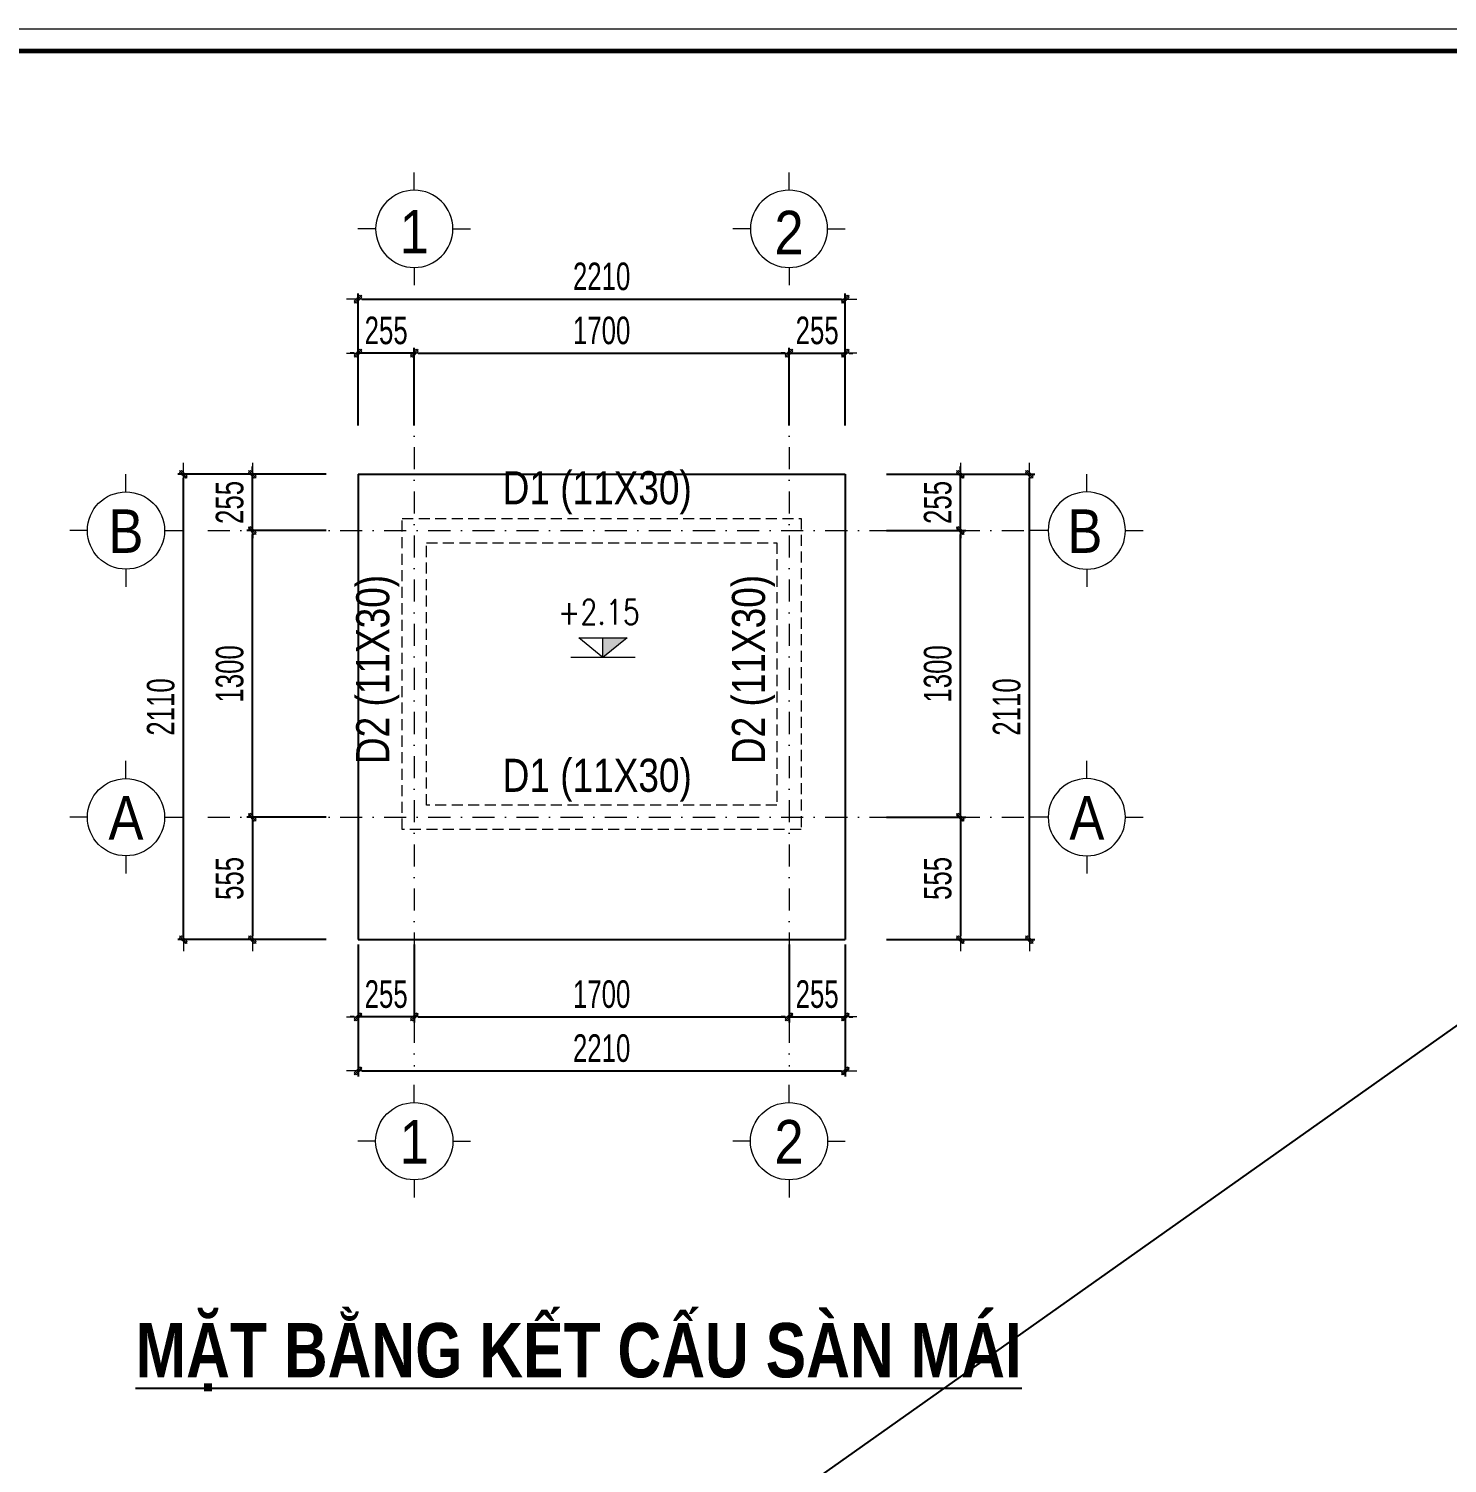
# Model space of a CAD drawing. Header units: millimetres. Extents: x -178395 to 493851, y -561170 to -280028.
# Drawn here: x 342381 to 348816, y -457171 to -450665 of the extents above; entities that cross this region are included whole.
import ezdxf
from ezdxf.enums import TextEntityAlignment as Align

# ---------------------------------------------------------------- set-up
doc = ezdxf.new("R2010")
doc.units = ezdxf.units.MM
doc.header["$MEASUREMENT"] = 0
doc.header["$PDMODE"] = 32
doc.linetypes.add('DASHDOT', pattern=[1, 0.5, -0.25, 0, -0.25])
doc.linetypes.add('HIDDEN', pattern=[0.375, 0.25, -0.125])
doc.layers.get('Defpoints').update_dxf_attribs({"color": 1})
doc.layers.add('KCS_Plotter', color=11, linetype='Continuous', plot=False)
for name, color, linetype, lineweight in [('Khungten_LCDI', 7, 'Continuous', 5), ('LC Dim', 8, 'Continuous', 18), ('LC ISO', 153, 'Continuous', 13), ('LC MANH DUT', 35, 'HIDDEN', 5), ('LC Net manh', 133, 'Continuous', 5), ('LC Net thay', 63, 'Continuous', 25), ('LC Net truc', 79, 'DASHDOT', 13), ('LC Text1', 3, 'Continuous', 20), ('LC Text2', 7, 'Continuous', 25)]:
    doc.layers.add(name, color=color, linetype=linetype, lineweight=lineweight)
doc.styles.add('HOATBIF', font='hoatbif.shx', dxfattribs={"width": 0.7})
doc.styles.add('Khungten', font='VHAVAN.TTF', dxfattribs={"width": 0.9, "height": 5000})
doc.styles.add('LC 1', font='VHAVANB.TTF')
doc.styles.add('LC3', font='VHARIALB.TTF', dxfattribs={"width": 0.8})
doc.styles.add('T1', font='Vnsimli.shx', dxfattribs={"width": 0.8})
doc.styles.add('T2', font='VHARIAL.TTF', dxfattribs={"width": 0.8})
doc.styles.add('Title', font='VHBLACK.TTF', dxfattribs={"width": 0.8})
doc.dimstyles.new('1-100(1-50)', dxfattribs={"dimscale": 50, "dimtxt": 2.5, "dimasz": 0.35, "dimexe": 0.5, "dimexo": 0, "dimgap": 0.8, "dimtad": 1, "dimdec": 0, "dimzin": 0, "dimdsep": 46, "dimtxsty": 'HOATBIF', "dimblk1": 'DOT', "dimblk2": 'DOT', "dimsah": 1, "dimcen": -1, "dimdle": 1, "dimclrd": 256, "dimclre": 256, "dimclrt": 4, "dimadec": 3, "dimazin": 2, "dimtfac": 0.333333, "dimtdec": 0, "dimtix": 1, "dimtmove": 2, "dimatfit": 3, "dimldrblk": 'DOT', "dimfxl": 1, "dimtvp": 0.833333, "dimtolj": 1, "dimtzin": 0, "dimarcsym": 0})

# ---------------------------------------------------------------- blocks, each defined once
blk = doc.blocks.new('lcdi fix')
at = {"layer": 'Defpoints', "lineweight": 0}
blk.add_lwpolyline([(-1200, -14850), (-1200, 14850), (40800, 14850), (40800, -14850)], close=True, dxfattribs=at)
at = {"layer": 'Khungten_LCDI', "color": 5, "lineweight": 60}
blk.add_lwpolyline([(0, -14650), (0, 14650), (40600, 14650), (40600, -14650)], close=True, dxfattribs=at)
at = {"color": 7, "style": 'Khungten', "width": 0.8}
for tag, p in [('REVISION', (39499, -10746)), ('NGAYHT', (39546, -11609))]:
    blk.add_attdef(tag, text='', height=200, dxfattribs=at).set_placement(p, align=Align.CENTER)
at = {"layer": 'LC Text1', "color": 3, "style": 'LC 1', "width": 1.834006}
for tag, p, p2 in [('TENBANVE1', (36913, -8886), (40339, -8886)), ('TENBANVE2', (36913, -9562), (40339, -9562))]:
    blk.add_attdef(tag, text='', height=250, dxfattribs=at).set_placement(p, p2, align=Align.FIT)
at = {"layer": 'LC Text1', "style": 'Title', "width": 0.7}
blk.add_attdef('SOBANVE', text='', height=250, dxfattribs=at).set_placement((39562, -13896), align=Align.CENTER)
blk = doc.blocks.new('TTRUC')
at = {"layer": 'LC ISO'}
for p, q in [((0, 6.95), (0, 10.13)), ((-6.95, 0), (-10.13, 0)), ((6.95, 0), (10.13, 0)), ((0, -6.95), (0, -10.13))]:
    blk.add_line(p, q, dxfattribs=at)
at = {"layer": 'LC Net manh'}
blk.add_circle((0, 0), 6.95, dxfattribs=at)
blk = doc.blocks.new('DOT')
at = {"layer": 'LC Dim'}
blk.add_line((-3, 0), (3, 0), dxfattribs=at)
at = {"layer": 'LC Dim', "color": 4}
blk.add_line((-1, -1), (1, 1), dxfattribs=at)
blk.add_lwpolyline([(0.5, 1), (-1, -0.5), (-0.5, -1), (1, 0.5)], close=True, dxfattribs=at)
blk = doc.blocks.new('*D1234')
at = {"layer": 'Defpoints', "color": 0, "ltscale": 2, "transparency": 16777216}
for p in [(343395.4, -452941.1), (343730.5, -452941.1), (343730.5, -454241.1)]:
    blk.add_point(p, dxfattribs=at)
at = {"layer": 'LC Dim', "lineweight": -2, "ltscale": 2, "transparency": 16777216}
for p, q in [((343730.5, -452941.1), (343370.4, -452941.1)), ((343395.4, -454223.6), (343395.4, -452958.6)), ((343730.5, -454241.1), (343370.4, -454241.1))]:
    blk.add_line(p, q, dxfattribs=at)
at = {"layer": 'LC Dim', "lineweight": -2, "ltscale": 2, "transparency": 16777216, "xscale": 17.5, "yscale": 17.5, "zscale": 17.5}
for p, rotation in [((343395.4, -452941.1), 90), ((343395.4, -454241.1), 270)]:
    blk.add_blockref('DOT', p, dxfattribs=dict(at, rotation=rotation))
at = {"layer": 'LC Dim', "color": 4, "ltscale": 2, "transparency": 16777216, "insert": (343292.9, -453591.1), "char_height": 125, "attachment_point": 5, "rotation": 90, "style": 'HOATBIF'}
blk.add_mtext('\\A1;1300', dxfattribs=at)
blk = doc.blocks.new('_Dot')
at = {"color": 0, "linetype": 'ByBlock', "lineweight": -2}
blk.add_line((-0.5, 0), (-1, 0), dxfattribs=at)
at = {"color": 0, "linetype": 'ByBlock', "const_width": 0.5}
blk.add_lwpolyline([(-0.25, 0, 1), (0.25, 0, 1)], format="xyb", close=True, dxfattribs=at)
blk = doc.blocks.new('*D1235')
at = {"layer": 'Defpoints', "color": 0, "ltscale": 2, "transparency": 16777216}
for p in [(343395.4, -452686.1), (343730.5, -452686.1), (343730.5, -452941.1)]:
    blk.add_point(p, dxfattribs=at)
at = {"layer": 'LC Dim', "lineweight": -2, "ltscale": 2, "transparency": 16777216}
for p, q in [((343730.5, -452686.1), (343370.4, -452686.1)), ((343395.4, -452668.6), (343395.4, -452651.1)), ((343395.4, -452941.1), (343395.4, -452686.1)), ((343730.5, -452941.1), (343370.4, -452941.1)), ((343395.4, -452958.6), (343395.4, -452976.1))]:
    blk.add_line(p, q, dxfattribs=at)
at = {"layer": 'LC Dim', "lineweight": -2, "ltscale": 2, "transparency": 16777216, "xscale": 17.5, "yscale": 17.5, "zscale": 17.5}
for p, rotation in [((343395.4, -452686.1), 270), ((343395.4, -452941.1), 90)]:
    blk.add_blockref('DOT', p, dxfattribs=dict(at, rotation=rotation))
at = {"layer": 'LC Dim', "color": 4, "ltscale": 2, "transparency": 16777216, "insert": (343292.9, -452813.6), "char_height": 125, "attachment_point": 5, "rotation": 90, "style": 'HOATBIF'}
blk.add_mtext('\\A1;255', dxfattribs=at)
blk = doc.blocks.new('*D1236')
at = {"layer": 'Defpoints', "color": 0, "ltscale": 2, "transparency": 16777216}
for p in [(343730.5, -454241.1), (343395.4, -454796.1), (343730.5, -454796.1)]:
    blk.add_point(p, dxfattribs=at)
at = {"layer": 'LC Dim', "lineweight": -2, "ltscale": 2, "transparency": 16777216}
for p, q in [((343730.5, -454241.1), (343370.4, -454241.1)), ((343395.4, -454258.6), (343395.4, -454778.6)), ((343730.5, -454796.1), (343370.4, -454796.1))]:
    blk.add_line(p, q, dxfattribs=at)
at = {"layer": 'LC Dim', "lineweight": -2, "ltscale": 2, "transparency": 16777216, "xscale": 17.5, "yscale": 17.5, "zscale": 17.5}
for p, rotation in [((343395.4, -454241.1), 90), ((343395.4, -454796.1), 270)]:
    blk.add_blockref('DOT', p, dxfattribs=dict(at, rotation=rotation))
at = {"layer": 'LC Dim', "color": 4, "ltscale": 2, "transparency": 16777216, "insert": (343292.9, -454518.6), "char_height": 125, "attachment_point": 5, "rotation": 90, "style": 'HOATBIF'}
blk.add_mtext('\\A1;555', dxfattribs=at)
blk = doc.blocks.new('*D1237')
at = {"layer": 'Defpoints', "color": 0, "ltscale": 2, "transparency": 16777216}
for p in [(344129.8, -454818.4), (345829.8, -454818.4), (345829.8, -455146.3)]:
    blk.add_point(p, dxfattribs=at)
at = {"layer": 'LC Dim', "lineweight": -2, "ltscale": 2, "transparency": 16777216}
for p, q in [((344129.8, -454818.4), (344129.8, -455171.3)), ((345829.8, -454818.4), (345829.8, -455171.3)), ((344147.3, -455146.3), (345812.3, -455146.3))]:
    blk.add_line(p, q, dxfattribs=at)
at = {"layer": 'LC Dim', "lineweight": -2, "ltscale": 2, "transparency": 16777216, "xscale": 17.5, "yscale": 17.5, "zscale": 17.5, "rotation": 180}
blk.add_blockref('DOT', (344129.8, -455146.3), dxfattribs=at)
at = {"layer": 'LC Dim', "lineweight": -2, "ltscale": 2, "transparency": 16777216, "xscale": 17.5, "yscale": 17.5, "zscale": 17.5}
blk.add_blockref('DOT', (345829.8, -455146.3), dxfattribs=at)
at = {"layer": 'LC Dim', "color": 4, "ltscale": 2, "transparency": 16777216, "insert": (344979.8, -455043.8), "char_height": 125, "attachment_point": 5, "style": 'HOATBIF'}
blk.add_mtext('\\A1;1700', dxfattribs=at)
blk = doc.blocks.new('*D1238')
at = {"layer": 'Defpoints', "color": 0, "ltscale": 2, "transparency": 16777216}
for p in [(345829.8, -454818.4), (346084.8, -454818.4), (346084.8, -455146.3)]:
    blk.add_point(p, dxfattribs=at)
at = {"layer": 'LC Dim', "lineweight": -2, "ltscale": 2, "transparency": 16777216}
for p, q in [((345829.8, -454818.4), (345829.8, -455171.3)), ((346084.8, -454818.4), (346084.8, -455171.3)), ((345812.3, -455146.3), (345794.8, -455146.3)), ((345829.8, -455146.3), (346084.8, -455146.3)), ((346102.3, -455146.3), (346119.8, -455146.3))]:
    blk.add_line(p, q, dxfattribs=at)
at = {"layer": 'LC Dim', "lineweight": -2, "ltscale": 2, "transparency": 16777216, "xscale": 17.5, "yscale": 17.5, "zscale": 17.5}
blk.add_blockref('DOT', (345829.8, -455146.3), dxfattribs=at)
at = {"layer": 'LC Dim', "lineweight": -2, "ltscale": 2, "transparency": 16777216, "xscale": 17.5, "yscale": 17.5, "zscale": 17.5, "rotation": 180}
blk.add_blockref('DOT', (346084.8, -455146.3), dxfattribs=at)
at = {"layer": 'LC Dim', "color": 4, "ltscale": 2, "transparency": 16777216, "insert": (345957.3, -455043.8), "char_height": 125, "attachment_point": 5, "style": 'HOATBIF'}
blk.add_mtext('\\A1;255', dxfattribs=at)
blk = doc.blocks.new('*D1239')
at = {"layer": 'Defpoints', "color": 0, "ltscale": 2, "transparency": 16777216}
for p in [(343874.8, -454818.4), (344129.8, -454818.4), (343874.8, -455146.3)]:
    blk.add_point(p, dxfattribs=at)
at = {"layer": 'LC Dim', "lineweight": -2, "ltscale": 2, "transparency": 16777216}
for p, q in [((343874.8, -454818.4), (343874.8, -455171.3)), ((344129.8, -454818.4), (344129.8, -455171.3)), ((343857.3, -455146.3), (343839.8, -455146.3)), ((344129.8, -455146.3), (343874.8, -455146.3)), ((344147.3, -455146.3), (344164.8, -455146.3))]:
    blk.add_line(p, q, dxfattribs=at)
at = {"layer": 'LC Dim', "lineweight": -2, "ltscale": 2, "transparency": 16777216, "xscale": 17.5, "yscale": 17.5, "zscale": 17.5}
blk.add_blockref('DOT', (343874.8, -455146.3), dxfattribs=at)
at = {"layer": 'LC Dim', "lineweight": -2, "ltscale": 2, "transparency": 16777216, "xscale": 17.5, "yscale": 17.5, "zscale": 17.5, "rotation": 180}
blk.add_blockref('DOT', (344129.8, -455146.3), dxfattribs=at)
at = {"layer": 'LC Dim', "color": 4, "ltscale": 2, "transparency": 16777216, "insert": (344002.3, -455043.8), "char_height": 125, "attachment_point": 5, "style": 'HOATBIF'}
blk.add_mtext('\\A1;255', dxfattribs=at)
blk = doc.blocks.new('*D1240')
at = {"layer": 'Defpoints', "color": 0, "ltscale": 2, "transparency": 16777216}
for p in [(343874.8, -454818.4), (346084.8, -454818.4), (346084.8, -455391.3)]:
    blk.add_point(p, dxfattribs=at)
at = {"layer": 'LC Dim', "lineweight": -2, "ltscale": 2, "transparency": 16777216}
for p, q in [((343874.8, -454818.4), (343874.8, -455416.3)), ((346084.8, -454818.4), (346084.8, -455416.3)), ((343892.3, -455391.3), (346067.3, -455391.3))]:
    blk.add_line(p, q, dxfattribs=at)
at = {"layer": 'LC Dim', "lineweight": -2, "ltscale": 2, "transparency": 16777216, "xscale": 17.5, "yscale": 17.5, "zscale": 17.5, "rotation": 180}
blk.add_blockref('DOT', (343874.8, -455391.3), dxfattribs=at)
at = {"layer": 'LC Dim', "lineweight": -2, "ltscale": 2, "transparency": 16777216, "xscale": 17.5, "yscale": 17.5, "zscale": 17.5}
blk.add_blockref('DOT', (346084.8, -455391.3), dxfattribs=at)
at = {"layer": 'LC Dim', "color": 4, "ltscale": 2, "transparency": 16777216, "insert": (344979.8, -455288.8), "char_height": 125, "attachment_point": 5, "style": 'HOATBIF'}
blk.add_mtext('\\A1;2210', dxfattribs=at)
blk = doc.blocks.new('*D1241')
at = {"layer": 'Defpoints', "color": 0, "ltscale": 2, "transparency": 16777216}
for p in [(343082.8, -452686.1), (343489.4, -452686.1), (343489.4, -454796.1)]:
    blk.add_point(p, dxfattribs=at)
at = {"layer": 'LC Dim', "lineweight": -2, "ltscale": 2, "transparency": 16777216}
for p, q in [((343489.4, -452686.1), (343057.8, -452686.1)), ((343082.8, -454778.6), (343082.8, -452703.6)), ((343489.4, -454796.1), (343057.8, -454796.1))]:
    blk.add_line(p, q, dxfattribs=at)
at = {"layer": 'LC Dim', "lineweight": -2, "ltscale": 2, "transparency": 16777216, "xscale": 17.5, "yscale": 17.5, "zscale": 17.5}
for p, rotation in [((343082.8, -452686.1), 90), ((343082.8, -454796.1), 270)]:
    blk.add_blockref('DOT', p, dxfattribs=dict(at, rotation=rotation))
at = {"layer": 'LC Dim', "color": 4, "ltscale": 2, "transparency": 16777216, "insert": (342980.3, -453741.1), "char_height": 125, "attachment_point": 5, "rotation": 90, "style": 'HOATBIF'}
blk.add_mtext('\\A1;2110', dxfattribs=at)
blk = doc.blocks.new('*D1242')
at = {"layer": 'Defpoints', "color": 0, "ltscale": 2, "transparency": 16777216}
for p in [(346272.1, -452941.1), (346607.2, -452941.1), (346272.1, -454241.1)]:
    blk.add_point(p, dxfattribs=at)
at = {"layer": 'LC Dim', "lineweight": -2, "ltscale": 2, "transparency": 16777216}
for p, q in [((346272.1, -452941.1), (346632.2, -452941.1)), ((346607.2, -454223.6), (346607.2, -452958.6)), ((346272.1, -454241.1), (346632.2, -454241.1))]:
    blk.add_line(p, q, dxfattribs=at)
at = {"layer": 'LC Dim', "lineweight": -2, "ltscale": 2, "transparency": 16777216, "xscale": 17.5, "yscale": 17.5, "zscale": 17.5}
for p, rotation in [((346607.2, -452941.1), 90), ((346607.2, -454241.1), 270)]:
    blk.add_blockref('DOT', p, dxfattribs=dict(at, rotation=rotation))
at = {"layer": 'LC Dim', "color": 4, "ltscale": 2, "transparency": 16777216, "insert": (346504.7, -453591.1), "char_height": 125, "attachment_point": 5, "rotation": 90, "style": 'HOATBIF'}
blk.add_mtext('\\A1;1300', dxfattribs=at)
blk = doc.blocks.new('*D1243')
at = {"layer": 'Defpoints', "color": 0, "ltscale": 2, "transparency": 16777216}
for p in [(346272.1, -452686.1), (346607.2, -452686.1), (346272.1, -452941.1)]:
    blk.add_point(p, dxfattribs=at)
at = {"layer": 'LC Dim', "lineweight": -2, "ltscale": 2, "transparency": 16777216}
for p, q in [((346272.1, -452686.1), (346632.2, -452686.1)), ((346607.2, -452668.6), (346607.2, -452651.1)), ((346607.2, -452941.1), (346607.2, -452686.1)), ((346272.1, -452941.1), (346632.2, -452941.1)), ((346607.2, -452958.6), (346607.2, -452976.1))]:
    blk.add_line(p, q, dxfattribs=at)
at = {"layer": 'LC Dim', "lineweight": -2, "ltscale": 2, "transparency": 16777216, "xscale": 17.5, "yscale": 17.5, "zscale": 17.5}
for p, rotation in [((346607.2, -452686.1), 270), ((346607.2, -452941.1), 90)]:
    blk.add_blockref('DOT', p, dxfattribs=dict(at, rotation=rotation))
at = {"layer": 'LC Dim', "color": 4, "ltscale": 2, "transparency": 16777216, "insert": (346504.7, -452813.6), "char_height": 125, "attachment_point": 5, "rotation": 90, "style": 'HOATBIF'}
blk.add_mtext('\\A1;255', dxfattribs=at)
blk = doc.blocks.new('*D1244')
at = {"layer": 'Defpoints', "color": 0, "ltscale": 2, "transparency": 16777216}
for p in [(346272.1, -454241.1), (346272.1, -454796.1), (346607.2, -454796.1)]:
    blk.add_point(p, dxfattribs=at)
at = {"layer": 'LC Dim', "lineweight": -2, "ltscale": 2, "transparency": 16777216}
for p, q in [((346272.1, -454241.1), (346632.2, -454241.1)), ((346607.2, -454258.6), (346607.2, -454778.6)), ((346272.1, -454796.1), (346632.2, -454796.1))]:
    blk.add_line(p, q, dxfattribs=at)
at = {"layer": 'LC Dim', "lineweight": -2, "ltscale": 2, "transparency": 16777216, "xscale": 17.5, "yscale": 17.5, "zscale": 17.5}
for p, rotation in [((346607.2, -454241.1), 90), ((346607.2, -454796.1), 270)]:
    blk.add_blockref('DOT', p, dxfattribs=dict(at, rotation=rotation))
at = {"layer": 'LC Dim', "color": 4, "ltscale": 2, "transparency": 16777216, "insert": (346504.7, -454518.6), "char_height": 125, "attachment_point": 5, "rotation": 90, "style": 'HOATBIF'}
blk.add_mtext('\\A1;555', dxfattribs=at)
blk = doc.blocks.new('*D1245')
at = {"layer": 'Defpoints', "color": 0, "ltscale": 2, "transparency": 16777216}
for p in [(346513.2, -452686.1), (346919.9, -452686.1), (346513.2, -454796.1)]:
    blk.add_point(p, dxfattribs=at)
at = {"layer": 'LC Dim', "lineweight": -2, "ltscale": 2, "transparency": 16777216}
for p, q in [((346513.2, -452686.1), (346944.9, -452686.1)), ((346919.9, -454778.6), (346919.9, -452703.6)), ((346513.2, -454796.1), (346944.9, -454796.1))]:
    blk.add_line(p, q, dxfattribs=at)
at = {"layer": 'LC Dim', "lineweight": -2, "ltscale": 2, "transparency": 16777216, "xscale": 17.5, "yscale": 17.5, "zscale": 17.5}
for p, rotation in [((346919.9, -452686.1), 90), ((346919.9, -454796.1), 270)]:
    blk.add_blockref('DOT', p, dxfattribs=dict(at, rotation=rotation))
at = {"layer": 'LC Dim', "color": 4, "ltscale": 2, "transparency": 16777216, "insert": (346817.4, -453741.1), "char_height": 125, "attachment_point": 5, "rotation": 90, "style": 'HOATBIF'}
blk.add_mtext('\\A1;2110', dxfattribs=at)
blk = doc.blocks.new('*D1246')
at = {"layer": 'Defpoints', "color": 0, "ltscale": 2, "transparency": 16777216}
for p in [(345829.8, -452136.8), (344129.8, -452464.6), (345829.8, -452464.6)]:
    blk.add_point(p, dxfattribs=at)
at = {"layer": 'LC Dim', "lineweight": -2, "ltscale": 2, "transparency": 16777216}
for p, q in [((344129.8, -452464.6), (344129.8, -452111.8)), ((345829.8, -452464.6), (345829.8, -452111.8)), ((344147.3, -452136.8), (345812.3, -452136.8))]:
    blk.add_line(p, q, dxfattribs=at)
at = {"layer": 'LC Dim', "lineweight": -2, "ltscale": 2, "transparency": 16777216, "xscale": 17.5, "yscale": 17.5, "zscale": 17.5, "rotation": 180}
blk.add_blockref('DOT', (344129.8, -452136.8), dxfattribs=at)
at = {"layer": 'LC Dim', "lineweight": -2, "ltscale": 2, "transparency": 16777216, "xscale": 17.5, "yscale": 17.5, "zscale": 17.5}
blk.add_blockref('DOT', (345829.8, -452136.8), dxfattribs=at)
at = {"layer": 'LC Dim', "color": 4, "ltscale": 2, "transparency": 16777216, "insert": (344979.8, -452034.3), "char_height": 125, "attachment_point": 5, "style": 'HOATBIF'}
blk.add_mtext('\\A1;1700', dxfattribs=at)
blk = doc.blocks.new('*D1247')
at = {"layer": 'Defpoints', "color": 0, "ltscale": 2, "transparency": 16777216}
for p in [(346084.8, -452136.8), (345829.8, -452464.6), (346084.8, -452464.6)]:
    blk.add_point(p, dxfattribs=at)
at = {"layer": 'LC Dim', "lineweight": -2, "ltscale": 2, "transparency": 16777216}
for p, q in [((345829.8, -452464.6), (345829.8, -452111.8)), ((346084.8, -452464.6), (346084.8, -452111.8)), ((345812.3, -452136.8), (345794.8, -452136.8)), ((345829.8, -452136.8), (346084.8, -452136.8)), ((346102.3, -452136.8), (346119.8, -452136.8))]:
    blk.add_line(p, q, dxfattribs=at)
at = {"layer": 'LC Dim', "lineweight": -2, "ltscale": 2, "transparency": 16777216, "xscale": 17.5, "yscale": 17.5, "zscale": 17.5}
blk.add_blockref('DOT', (345829.8, -452136.8), dxfattribs=at)
at = {"layer": 'LC Dim', "lineweight": -2, "ltscale": 2, "transparency": 16777216, "xscale": 17.5, "yscale": 17.5, "zscale": 17.5, "rotation": 180}
blk.add_blockref('DOT', (346084.8, -452136.8), dxfattribs=at)
at = {"layer": 'LC Dim', "color": 4, "ltscale": 2, "transparency": 16777216, "insert": (345957.3, -452034.3), "char_height": 125, "attachment_point": 5, "style": 'HOATBIF'}
blk.add_mtext('\\A1;255', dxfattribs=at)
blk = doc.blocks.new('*D1248')
at = {"layer": 'Defpoints', "color": 0, "ltscale": 2, "transparency": 16777216}
for p in [(343874.8, -452136.8), (343874.8, -452464.6), (344129.8, -452464.6)]:
    blk.add_point(p, dxfattribs=at)
at = {"layer": 'LC Dim', "lineweight": -2, "ltscale": 2, "transparency": 16777216}
for p, q in [((343874.8, -452464.6), (343874.8, -452111.8)), ((344129.8, -452464.6), (344129.8, -452111.8)), ((343857.3, -452136.8), (343839.8, -452136.8)), ((344129.8, -452136.8), (343874.8, -452136.8)), ((344147.3, -452136.8), (344164.8, -452136.8))]:
    blk.add_line(p, q, dxfattribs=at)
at = {"layer": 'LC Dim', "lineweight": -2, "ltscale": 2, "transparency": 16777216, "xscale": 17.5, "yscale": 17.5, "zscale": 17.5}
blk.add_blockref('DOT', (343874.8, -452136.8), dxfattribs=at)
at = {"layer": 'LC Dim', "lineweight": -2, "ltscale": 2, "transparency": 16777216, "xscale": 17.5, "yscale": 17.5, "zscale": 17.5, "rotation": 180}
blk.add_blockref('DOT', (344129.8, -452136.8), dxfattribs=at)
at = {"layer": 'LC Dim', "color": 4, "ltscale": 2, "transparency": 16777216, "insert": (344002.3, -452034.3), "char_height": 125, "attachment_point": 5, "style": 'HOATBIF'}
blk.add_mtext('\\A1;255', dxfattribs=at)
blk = doc.blocks.new('*D1249')
at = {"layer": 'Defpoints', "color": 0, "ltscale": 2, "transparency": 16777216}
for p in [(346084.8, -451891.8), (343874.8, -452464.6), (346084.8, -452464.6)]:
    blk.add_point(p, dxfattribs=at)
at = {"layer": 'LC Dim', "lineweight": -2, "ltscale": 2, "transparency": 16777216}
for p, q in [((343874.8, -452464.6), (343874.8, -451866.8)), ((343892.3, -451891.8), (346067.3, -451891.8)), ((346084.8, -452464.6), (346084.8, -451866.8))]:
    blk.add_line(p, q, dxfattribs=at)
at = {"layer": 'LC Dim', "lineweight": -2, "ltscale": 2, "transparency": 16777216, "xscale": 17.5, "yscale": 17.5, "zscale": 17.5, "rotation": 180}
blk.add_blockref('DOT', (343874.8, -451891.8), dxfattribs=at)
at = {"layer": 'LC Dim', "lineweight": -2, "ltscale": 2, "transparency": 16777216, "xscale": 17.5, "yscale": 17.5, "zscale": 17.5}
blk.add_blockref('DOT', (346084.8, -451891.8), dxfattribs=at)
at = {"layer": 'LC Dim', "color": 4, "ltscale": 2, "transparency": 16777216, "insert": (344979.8, -451789.3), "char_height": 125, "attachment_point": 5, "style": 'HOATBIF'}
blk.add_mtext('\\A1;2210', dxfattribs=at)
blk = doc.blocks.new('Caodo1')
at = {"layer": 'LC Text1'}
blk.add_hatch(color=4, dxfattribs=at).paths.add_polyline_path([(0, 200), (0, 0), (243, 200)])
at = {"layer": 'LC Text1', "color": 4}
for p, q in [((0, 0), (0, 200)), ((324, 0), (-324, 0))]:
    blk.add_line(p, q, dxfattribs=at)
blk.add_lwpolyline([(-243, 200), (243, 200), (0, 0), (0, 0)], close=True, dxfattribs=at)
at = {"layer": 'LC Text1', "color": 4, "style": 'T1', "width": 0.8}
blk.add_attdef('%%P0,00', text='', height=250, dxfattribs=at).set_placement((-39, 460), align=Align.MIDDLE_CENTER)
blk = doc.blocks.new('TIEUDE1')
at = {"layer": 'LC Text2', "color": 7, "style": 'LC 1'}
blk.add_attdef('TIªU§Ò', text='', height=5, dxfattribs=at).set_placement((0, 0), align=Align.BOTTOM_CENTER)
blk.add_attdef('TL', text='', height=3, dxfattribs=at).set_placement((0, -2), align=Align.TOP_CENTER)

msp = doc.modelspace()

# ---------------------------------------------------------------- linework, layer by layer
at = {"layer": 'KCS_Plotter', "ltscale": 250}
msp.add_line((334251, -465515.4), (355251, -450665.4), dxfattribs=at)
at = {"layer": 'LC MANH DUT', "ltscale": 200}
for points in [[(344074.8, -452886.1), (345884.8, -452886.1), (345884.8, -454296.1), (344074.8, -454296.1)], [(344184.8, -452996.1), (345774.8, -452996.1), (345774.8, -454186.1), (344184.8, -454186.1)]]:
    msp.add_lwpolyline(points, close=True, dxfattribs=at)
at = {"layer": 'LC Net thay', "ltscale": 200}
for p, q in [((343874.8, -452686.1), (343874.8, -454796.1)), ((343874.8, -452686.1), (346084.8, -452686.1)), ((346084.8, -452686.1), (346084.8, -454796.1)), ((343874.8, -454796.1), (346084.8, -454796.1))]:
    msp.add_line(p, q, dxfattribs=at)
at = {"layer": 'LC Net truc', "ltscale": 200}
for p, q in [((344129.8, -452363.1), (344129.8, -455371.5)), ((345829.8, -452363.1), (345829.8, -455371.5)), ((343193, -452941.1), (346919.9, -452941.1)), ((343193, -454241.1), (346919.9, -454241.1))]:
    msp.add_line(p, q, dxfattribs=at)

# ---------------------------------------------------------------- block references
at = {"layer": 'LC ISO', "xscale": -25.19610424696835, "yscale": 25.19610424696835, "zscale": 25.19610424696835, "rotation": 180}
for p in [(344129.8, -451573), (345829.8, -451573)]:
    msp.add_blockref('TTRUC', p, dxfattribs=at)
at = {"layer": 'LC ISO', "yscale": 25.19610424696835, "zscale": 25.19610424696835}
for p, xscale in [((342822, -452941.1), 25.19610424696835), ((347180.6, -452941.1), -25.19610424696835), ((342822, -454241.1), 25.19610424696835), ((347180.6, -454241.1), -25.19610424696835), ((344129.8, -455710), 25.19610424696835), ((345829.8, -455710), 25.19610424696835)]:
    msp.add_blockref('TTRUC', p, dxfattribs=dict(at, xscale=xscale))
at = {"layer": 'LC Net thay', "xscale": 0.5000000000000013, "yscale": 0.5000000000000013, "zscale": 0.5000000000000013}
msp.add_blockref('lcdi fix', (334851, -458090.4), dxfattribs=at)
at = {"layer": 'LC Text1'}
ref = msp.add_blockref('Caodo1', (344985.5, -453517.2), dxfattribs=dict(at, xscale=0.45, yscale=0.45, zscale=0.45))
ref.add_attrib('%%P0,00', '+2.15', dxfattribs={"layer": 'LC Text2', "height": 112.5, "style": 'T1', "width": 0.8}).set_placement((344967.9, -453310.5), align=Align.MIDDLE_CENTER)
at = {"layer": 'LC Text2'}
ref = msp.add_blockref('TIEUDE1', (344875.7, -456854.8), dxfattribs=dict(at, xscale=50.00000000009664, yscale=50.00000000009664, zscale=50.00000000009664))
ref.add_attrib('TIªU§Ò', '%%UmÆt B»NG kÕt cÊu sµn m¸i', dxfattribs={"color": 7, "height": 246.221, "style": 'LC3', "width": 0.8}).set_placement((344875.7, -456854.8), align=Align.BOTTOM_CENTER)

# ---------------------------------------------------------------- texts
at = {"layer": 'LC Text1', "ltscale": 0.2, "style": 'LC 1', "width": 0.9}
for s, p in [('1', (344129.8, -451743.8)), ('2', (345829.8, -451747.6)), ('B', (342822, -453101.6)), ('B', (347172.1, -453101.6)), ('A', (342822, -454401.6)), ('A', (347180.7, -454401.6)), ('1', (344129.8, -455870.5)), ('2', (345829.8, -455870.5))]:
    msp.add_text(s, height=197.3, dxfattribs=at).set_placement(p, align=Align.BOTTOM_CENTER)
at = {"layer": 'LC Text2', "style": 'T2', "width": 0.8}
for p in [(344530.7, -452822), (344530.7, -454125.9)]:
    msp.add_text('D1 (11X30)', height=150.16, dxfattribs=at).set_placement(p)
for p in [(344016.4, -454000.2), (345721, -454000.2)]:
    msp.add_text('D2 (11X30)', height=150.16, rotation=90, dxfattribs=at).set_placement(p)

# ---------------------------------------------------------------- dimensions: what is measured, and where the dimension line sits
at = {"layer": 'LC Dim', "ltscale": 2}
for base, p1, p2, picture, middle in [((346084.8, -451891.8), (343874.8, -452464.6), (346084.8, -452464.6), '*D1249', (344979.8, -451789.3)), ((343874.8, -452136.8), (344129.8, -452464.6), (343874.8, -452464.6), '*D1248', (344002.3, -452034.3)), ((345829.8, -452136.8), (344129.8, -452464.6), (345829.8, -452464.6), '*D1246', (344979.8, -452034.3)), ((346084.8, -452136.8), (345829.8, -452464.6), (346084.8, -452464.6), '*D1247', (345957.3, -452034.3)), ((343874.8, -455146.3), (344129.8, -454818.4), (343874.8, -454818.4), '*D1239', (344002.3, -455043.8)), ((346084.8, -455391.3), (343874.8, -454818.4), (346084.8, -454818.4), '*D1240', (344979.8, -455288.8)), ((345829.8, -455146.3), (344129.8, -454818.4), (345829.8, -454818.4), '*D1237', (344979.8, -455043.8)), ((346084.8, -455146.3), (345829.8, -454818.4), (346084.8, -454818.4), '*D1238', (345957.3, -455043.8))]:
    dim = msp.add_linear_dim(base=base, p1=p1, p2=p2, dimstyle='1-100(1-50)', dxfattribs=at)
    dim.commit()
    dim.dimension.update_dxf_attribs({"geometry": picture, "text_midpoint": middle})
for base, p1, p2, picture, middle in [((343082.8, -452686.1), (343489.4, -454796.1), (343489.4, -452686.1), '*D1241', (342980.3, -453741.1)), ((343395.4, -452686.1), (343730.5, -452941.1), (343730.5, -452686.1), '*D1235', (343292.9, -452813.6)), ((346607.2, -452686.1), (346272.1, -452941.1), (346272.1, -452686.1), '*D1243', (346504.7, -452813.6)), ((346919.9, -452686.1), (346513.2, -454796.1), (346513.2, -452686.1), '*D1245', (346817.4, -453741.1)), ((343395.4, -454796.1), (343730.5, -454241.1), (343730.5, -454796.1), '*D1236', (343292.9, -454518.6)), ((346607.2, -454796.1), (346272.1, -454241.1), (346272.1, -454796.1), '*D1244', (346504.7, -454518.6))]:
    dim = msp.add_linear_dim(base=base, p1=p1, p2=p2, angle=90, dimstyle='1-100(1-50)', dxfattribs=at)
    dim.commit()
    dim.dimension.update_dxf_attribs({"geometry": picture, "text_midpoint": middle})
for base, p1, p2, picture, middle in [((343395.4, -452941.1), (343730.5, -454241.1), (343730.5, -452941.1), '*D1234', (343292.9, -453591.1)), ((346607.2, -452941.1), (346272.1, -454241.1), (346272.1, -452941.1), '*D1242', (346504.7, -453591.1))]:
    dim = msp.add_linear_dim(base=base, p1=p1, p2=p2, angle=90, dimstyle='1-100(1-50)', override={"dimlfac": 1}, dxfattribs=at)
    dim.commit()
    dim.dimension.update_dxf_attribs({"geometry": picture, "text_midpoint": middle})

doc.saveas('drawing.dxf')
